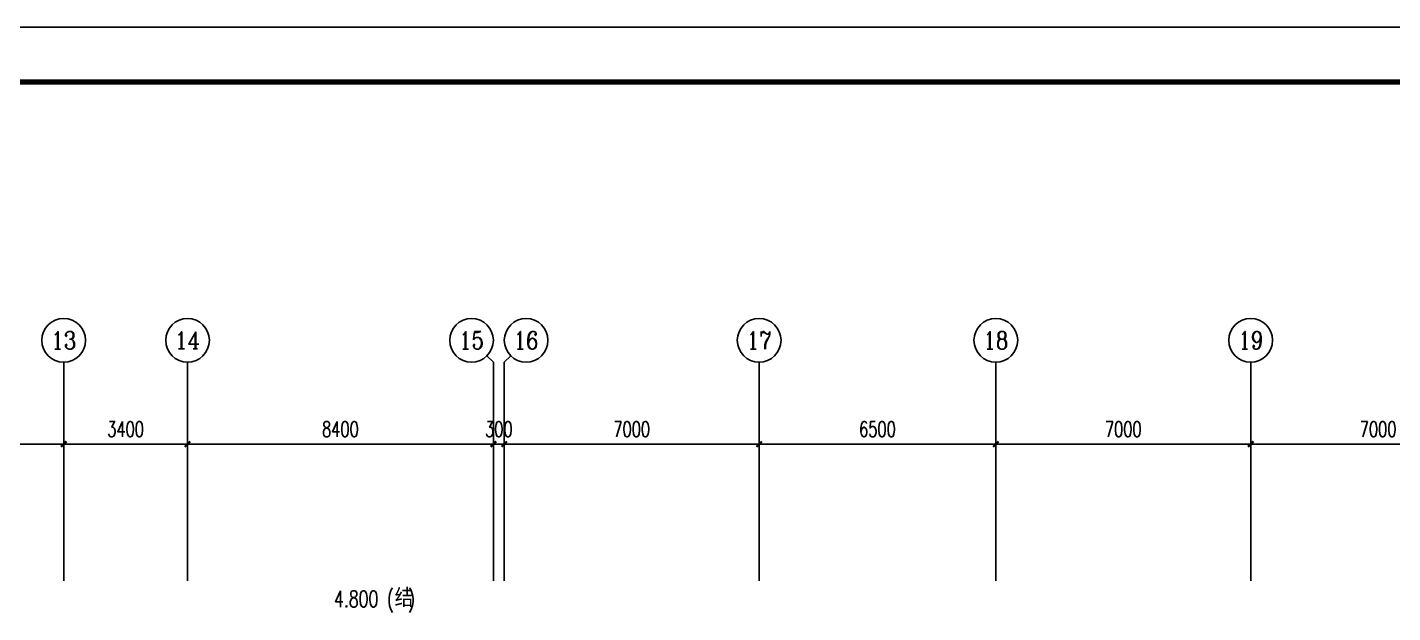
# Model space of a CAD drawing. Extents: x 0 to 302064749, y -59725395 to 1524223.
# Drawn here: x 2100608 to 2138108, y 1379354 to 1395423 of the extents above; entities that cross this region are included whole.
import ezdxf
from ezdxf.enums import TextEntityAlignment as Align

# ---------------------------------------------------------------- set-up
doc = ezdxf.new("R2010")
doc.units = 0
doc.header["$LTSCALE"] = 1000
for name, color, linetype in [('0-底图', 7, 'Continuous'), ('A-ANNO-TXT', 7, 'Continuous'), ('AXIS', 3, 'Continuous'), ('AXIS_TEXT', 7, 'Continuous'), ('BTTK', 7, 'Continuous'), ('PUB_TITLE', 4, 'Continuous')]:
    doc.layers.add(name, color=color, linetype=linetype)
doc.styles.add('_TCH_AXIS', font='COMPLEX', dxfattribs={"bigfont": 'GBCBIG'})
doc.styles.add('_TCH_DIM', font='SIMPLEX', dxfattribs={"width": 0.8, "height": 5, "bigfont": 'HZTXT'})
doc.styles.add('A_DIM_T3', font='simplex.shx', dxfattribs={"width": 0.7, "bigfont": 'gbcbig.shx'})
doc.styles.add('COMPLEX', font='COMPLEX')
doc.styles.add('HZ(TK)', font='geniso.shx', dxfattribs={"width": 0.9, "bigfont": 'hztxt.shx'})
doc.dimstyles.new('_TCH_ARCH&&150', dxfattribs={"dimtxt": 420, "dimasz": 150, "dimexe": 375, "dimexo": 450, "dimgap": 202.5, "dimtad": 1, "dimdec": 0, "dimzin": 0, "dimdsep": 46, "dimtxsty": 'A_DIM_T3', "dimblk": 'ARCHTICK', "dimcen": 0.09, "dimclrt": 7, "dimazin": 2, "dimtfac": 1, "dimtdec": 0, "dimtix": 1, "dimtmove": 2, "dimatfit": 3, "dimfxl": 150, "dimtolj": 1, "dimtzin": 0, "dimarcsym": 0})

# ---------------------------------------------------------------- blocks, each defined once
blk = doc.blocks.new('vhtemplate_2020年新竖式图框_A0')
at = {"layer": 'PUB_TITLE', "color": 7}
blk.add_lwpolyline([(0, 0), (1189, 0), (1189, 841), (0, 841)], close=True, dxfattribs=at)
at = {"layer": 'PUB_TITLE', "const_width": 1}
blk.add_lwpolyline([(25, 10), (1179, 10), (1179, 831), (25, 831)], close=True, dxfattribs=at)
at = {"layer": 'BTTK', "color": 4, "style": 'HZ(TK)', "width": 0.9}
for tag, p in [('合作单位', (1144, 743.5)), ('建设单位', (1144, 209.5)), ('工程名称', (1144, 176.5)), ('子项名称', (1154, 160)), ('图纸名称', (1144, 141))]:
    blk.add_attdef(tag, text='', height=3.5, dxfattribs=at).set_placement(p, align=Align.MIDDLE_CENTER)
for tag, p in [('注册证书号', (1156.5, 309.01)), ('注册印章号', (1156.5, 301.01)), ('设计号', (1154, 193)), ('图别', (1137.75, 34)), ('图号', (1170.25, 34)), ('版本号', (1137.75, 26)), ('日期', (1170.25, 26))]:
    blk.add_attdef(tag, text='', height=3.5, dxfattribs=at).set_placement(p, align=Align.MIDDLE)
blk = doc.blocks.new('_AXISO')
blk.add_circle((0, 0), 0.5)
at = {"layer": 'AXIS_TEXT', "style": 'COMPLEX', "width": 1.041667}
blk.add_attdef('A', text='', height=0.56, dxfattribs=at).set_placement((-0.25, -0.28), (0.25, -0.28), align=Align.FIT)
blk = doc.blocks.new('_ArchTick')
at = {"color": 0, "linetype": 'ByBlock', "const_width": 0.4}
blk.add_lwpolyline([(-0.5, -0.5), (0.5, 0.5)], dxfattribs=at)
blk = doc.blocks.new('*D866')
at = {"layer": 'AXIS', "color": 0, "lineweight": -2, "transparency": 16777216}
for p, q in [((1097211, -98243), (1097211, -94568)), ((1104211, -98243), (1104211, -94568)), ((1097211, -94943), (1104211, -94943))]:
    blk.add_line(p, q, dxfattribs=at)
at = {"layer": 'Defpoints', "color": 0, "transparency": 16777216}
for p in [(1104211, -94943), (1097211, -98693), (1104211, -98693)]:
    blk.add_point(p, dxfattribs=at)
at = {"layer": 'AXIS', "color": 0, "lineweight": -2, "transparency": 16777216, "xscale": 150, "yscale": 150, "zscale": 150, "rotation": 180}
blk.add_blockref('_ArchTick', (1097211, -94943), dxfattribs=at)
at = {"layer": 'AXIS', "color": 0, "lineweight": -2, "transparency": 16777216, "xscale": 150, "yscale": 150, "zscale": 150}
blk.add_blockref('_ArchTick', (1104211, -94943), dxfattribs=at)
at = {"layer": 'AXIS', "color": 7, "transparency": 16777216, "insert": (1100711, -94531), "char_height": 420, "attachment_point": 5, "style": 'A_DIM_T3'}
blk.add_mtext('\\A1;7000', dxfattribs=at)
blk = doc.blocks.new('*D867')
at = {"layer": 'AXIS', "color": 0, "lineweight": -2, "transparency": 16777216}
for p, q in [((1104211, -98243), (1104211, -94568)), ((1107611, -98243), (1107611, -94568)), ((1104211, -94943), (1107611, -94943))]:
    blk.add_line(p, q, dxfattribs=at)
at = {"layer": 'Defpoints', "color": 0, "transparency": 16777216}
for p in [(1107611, -94943), (1104211, -98693), (1107611, -98693)]:
    blk.add_point(p, dxfattribs=at)
at = {"layer": 'AXIS', "color": 0, "lineweight": -2, "transparency": 16777216, "xscale": 150, "yscale": 150, "zscale": 150, "rotation": 180}
blk.add_blockref('_ArchTick', (1104211, -94943), dxfattribs=at)
at = {"layer": 'AXIS', "color": 0, "lineweight": -2, "transparency": 16777216, "xscale": 150, "yscale": 150, "zscale": 150}
blk.add_blockref('_ArchTick', (1107611, -94943), dxfattribs=at)
at = {"layer": 'AXIS', "color": 7, "transparency": 16777216, "insert": (1105911, -94531), "char_height": 420, "attachment_point": 5, "style": 'A_DIM_T3'}
blk.add_mtext('\\A1;3400', dxfattribs=at)
blk = doc.blocks.new('*D868')
at = {"layer": 'AXIS', "color": 0, "lineweight": -2, "transparency": 16777216}
for p, q in [((1107611, -98243), (1107611, -94568)), ((1116011, -98243), (1116011, -94568)), ((1107611, -94943), (1116011, -94943))]:
    blk.add_line(p, q, dxfattribs=at)
at = {"layer": 'Defpoints', "color": 0, "transparency": 16777216}
for p in [(1116011, -94943), (1107611, -98693), (1116011, -98693)]:
    blk.add_point(p, dxfattribs=at)
at = {"layer": 'AXIS', "color": 0, "lineweight": -2, "transparency": 16777216, "xscale": 150, "yscale": 150, "zscale": 150, "rotation": 180}
blk.add_blockref('_ArchTick', (1107611, -94943), dxfattribs=at)
at = {"layer": 'AXIS', "color": 0, "lineweight": -2, "transparency": 16777216, "xscale": 150, "yscale": 150, "zscale": 150}
blk.add_blockref('_ArchTick', (1116011, -94943), dxfattribs=at)
at = {"layer": 'AXIS', "color": 7, "transparency": 16777216, "insert": (1111811, -94531), "char_height": 420, "attachment_point": 5, "style": 'A_DIM_T3'}
blk.add_mtext('\\A1;8400', dxfattribs=at)
blk = doc.blocks.new('*D869')
at = {"layer": 'AXIS', "color": 0, "lineweight": -2, "transparency": 16777216}
for p, q in [((1116011, -98243), (1116011, -94568)), ((1116311, -98243), (1116311, -94568)), ((1116011, -94943), (1115861, -94943)), ((1116011, -94943), (1116311, -94943)), ((1116311, -94943), (1116461, -94943))]:
    blk.add_line(p, q, dxfattribs=at)
at = {"layer": 'Defpoints', "color": 0, "transparency": 16777216}
for p in [(1116311, -94943), (1116011, -98693), (1116311, -98693)]:
    blk.add_point(p, dxfattribs=at)
at = {"layer": 'AXIS', "color": 0, "lineweight": -2, "transparency": 16777216, "xscale": 150, "yscale": 150, "zscale": 150}
blk.add_blockref('_ArchTick', (1116011, -94943), dxfattribs=at)
at = {"layer": 'AXIS', "color": 0, "lineweight": -2, "transparency": 16777216, "xscale": 150, "yscale": 150, "zscale": 150, "rotation": 180}
blk.add_blockref('_ArchTick', (1116311, -94943), dxfattribs=at)
at = {"layer": 'AXIS', "color": 7, "transparency": 16777216, "insert": (1116161, -94531), "char_height": 420, "attachment_point": 5, "style": 'A_DIM_T3'}
blk.add_mtext('\\A1;300', dxfattribs=at)
blk = doc.blocks.new('*D870')
at = {"layer": 'AXIS', "color": 0, "lineweight": -2, "transparency": 16777216}
for p, q in [((1116311, -98243), (1116311, -94568)), ((1123311, -98243), (1123311, -94568)), ((1116311, -94943), (1123311, -94943))]:
    blk.add_line(p, q, dxfattribs=at)
at = {"layer": 'Defpoints', "color": 0, "transparency": 16777216}
for p in [(1123311, -94943), (1116311, -98693), (1123311, -98693)]:
    blk.add_point(p, dxfattribs=at)
at = {"layer": 'AXIS', "color": 0, "lineweight": -2, "transparency": 16777216, "xscale": 150, "yscale": 150, "zscale": 150, "rotation": 180}
blk.add_blockref('_ArchTick', (1116311, -94943), dxfattribs=at)
at = {"layer": 'AXIS', "color": 0, "lineweight": -2, "transparency": 16777216, "xscale": 150, "yscale": 150, "zscale": 150}
blk.add_blockref('_ArchTick', (1123311, -94943), dxfattribs=at)
at = {"layer": 'AXIS', "color": 7, "transparency": 16777216, "insert": (1119811, -94531), "char_height": 420, "attachment_point": 5, "style": 'A_DIM_T3'}
blk.add_mtext('\\A1;7000', dxfattribs=at)
blk = doc.blocks.new('*D871')
at = {"layer": 'AXIS', "color": 0, "lineweight": -2, "transparency": 16777216}
for p, q in [((1123311, -98243), (1123311, -94568)), ((1129811, -98243), (1129811, -94568)), ((1123311, -94943), (1129811, -94943))]:
    blk.add_line(p, q, dxfattribs=at)
at = {"layer": 'Defpoints', "color": 0, "transparency": 16777216}
for p in [(1129811, -94943), (1123311, -98693), (1129811, -98693)]:
    blk.add_point(p, dxfattribs=at)
at = {"layer": 'AXIS', "color": 0, "lineweight": -2, "transparency": 16777216, "xscale": 150, "yscale": 150, "zscale": 150, "rotation": 180}
blk.add_blockref('_ArchTick', (1123311, -94943), dxfattribs=at)
at = {"layer": 'AXIS', "color": 0, "lineweight": -2, "transparency": 16777216, "xscale": 150, "yscale": 150, "zscale": 150}
blk.add_blockref('_ArchTick', (1129811, -94943), dxfattribs=at)
at = {"layer": 'AXIS', "color": 7, "transparency": 16777216, "insert": (1126561, -94531), "char_height": 420, "attachment_point": 5, "style": 'A_DIM_T3'}
blk.add_mtext('\\A1;6500', dxfattribs=at)
blk = doc.blocks.new('*D872')
at = {"layer": 'AXIS', "color": 0, "lineweight": -2, "transparency": 16777216}
for p, q in [((1129811, -98243), (1129811, -94568)), ((1136811, -98243), (1136811, -94568)), ((1129811, -94943), (1136811, -94943))]:
    blk.add_line(p, q, dxfattribs=at)
at = {"layer": 'Defpoints', "color": 0, "transparency": 16777216}
for p in [(1136811, -94943), (1129811, -98693), (1136811, -98693)]:
    blk.add_point(p, dxfattribs=at)
at = {"layer": 'AXIS', "color": 0, "lineweight": -2, "transparency": 16777216, "xscale": 150, "yscale": 150, "zscale": 150, "rotation": 180}
blk.add_blockref('_ArchTick', (1129811, -94943), dxfattribs=at)
at = {"layer": 'AXIS', "color": 0, "lineweight": -2, "transparency": 16777216, "xscale": 150, "yscale": 150, "zscale": 150}
blk.add_blockref('_ArchTick', (1136811, -94943), dxfattribs=at)
at = {"layer": 'AXIS', "color": 7, "transparency": 16777216, "insert": (1133311, -94531), "char_height": 420, "attachment_point": 5, "style": 'A_DIM_T3'}
blk.add_mtext('\\A1;7000', dxfattribs=at)
blk = doc.blocks.new('*D873')
at = {"layer": 'AXIS', "color": 0, "lineweight": -2, "transparency": 16777216}
for p, q in [((1136811, -98243), (1136811, -94568)), ((1143811, -98243), (1143811, -94568)), ((1136811, -94943), (1143811, -94943))]:
    blk.add_line(p, q, dxfattribs=at)
at = {"layer": 'Defpoints', "color": 0, "transparency": 16777216}
for p in [(1143811, -94943), (1136811, -98693), (1143811, -98693)]:
    blk.add_point(p, dxfattribs=at)
at = {"layer": 'AXIS', "color": 0, "lineweight": -2, "transparency": 16777216, "xscale": 150, "yscale": 150, "zscale": 150, "rotation": 180}
blk.add_blockref('_ArchTick', (1136811, -94943), dxfattribs=at)
at = {"layer": 'AXIS', "color": 0, "lineweight": -2, "transparency": 16777216, "xscale": 150, "yscale": 150, "zscale": 150}
blk.add_blockref('_ArchTick', (1143811, -94943), dxfattribs=at)
at = {"layer": 'AXIS', "color": 7, "transparency": 16777216, "insert": (1140311, -94531), "char_height": 420, "attachment_point": 5, "style": 'A_DIM_T3'}
blk.add_mtext('\\A1;7000', dxfattribs=at)
blk = doc.blocks.new('jgfjh')
at = {"layer": 'AXIS'}
for p, q in [((1115835.6, -92517.7), (1116011.3, -92693.4)), ((1116487, -92517.7), (1116311.3, -92693.4)), ((1104211.3, -98693.4), (1104211.3, -92693.4)), ((1107611.3, -98693.4), (1107611.3, -92693.4)), ((1116011.3, -98693.4), (1116011.3, -92693.4)), ((1116311.3, -98693.4), (1116311.3, -92693.4)), ((1123311.3, -98693.4), (1123311.3, -92693.4)), ((1129811.3, -98693.4), (1129811.3, -92693.4)), ((1136811.3, -98693.4), (1136811.3, -92693.4))]:
    blk.add_line(p, q, dxfattribs=at)
ref = blk.add_blockref('_AXISO', (1104211.3, -92093.4), dxfattribs=dict(at, xscale=1200, yscale=1200, zscale=1200))
ref.add_attrib('A', '13', dxfattribs={"layer": 'AXIS_TEXT', "height": 481.71, "style": '_TCH_AXIS', "width": 1.034483}).set_placement((1103867.2, -92334.3), (1104555.4, -92334.3), align=Align.FIT)
ref = blk.add_blockref('_AXISO', (1107611.3, -92093.4), dxfattribs=dict(at, xscale=1200, yscale=1200, zscale=1200))
ref.add_attrib('A', '14', dxfattribs={"layer": 'AXIS_TEXT', "height": 471.11, "style": '_TCH_AXIS'}).set_placement((1107263.6, -92329), (1107959, -92329), align=Align.FIT)
ref = blk.add_blockref('_AXISO', (1115411.3, -92093.4), dxfattribs=dict(at, xscale=1200, yscale=1200, zscale=1200))
ref.add_attrib('A', '15', dxfattribs={"layer": 'AXIS_TEXT', "height": 481.71, "style": '_TCH_AXIS', "width": 1.034483}).set_placement((1115067.2, -92334.3), (1115755.4, -92334.3), align=Align.FIT)
ref = blk.add_blockref('_AXISO', (1116911.3, -92093.4), dxfattribs=dict(at, xscale=1200, yscale=1200, zscale=1200))
ref.add_attrib('A', '16', dxfattribs={"layer": 'AXIS_TEXT', "height": 492.67, "style": '_TCH_AXIS'}).set_placement((1116571.1, -92339.7), (1117251.5, -92339.7), align=Align.FIT)
ref = blk.add_blockref('_AXISO', (1123311.3, -92093.4), dxfattribs=dict(at, xscale=1200, yscale=1200, zscale=1200))
ref.add_attrib('A', '17', dxfattribs={"layer": 'AXIS_TEXT', "height": 481.71, "style": '_TCH_AXIS', "width": 1.034483}).set_placement((1122967.2, -92334.3), (1123655.4, -92334.3), align=Align.FIT)
ref = blk.add_blockref('_AXISO', (1129811.3, -92093.4), dxfattribs=dict(at, xscale=1200, yscale=1200, zscale=1200))
ref.add_attrib('A', '18', dxfattribs={"layer": 'AXIS_TEXT', "height": 481.71, "style": '_TCH_AXIS', "width": 1.034483}).set_placement((1129467.2, -92334.3), (1130155.4, -92334.3), align=Align.FIT)
ref = blk.add_blockref('_AXISO', (1136811.3, -92093.4), dxfattribs=dict(at, xscale=1200, yscale=1200, zscale=1200))
ref.add_attrib('A', '19', dxfattribs={"layer": 'AXIS_TEXT', "height": 492.67, "style": '_TCH_AXIS'}).set_placement((1136471.1, -92339.7), (1137151.5, -92339.7), align=Align.FIT)
at = {"layer": 'A-ANNO-TXT', "style": '_TCH_DIM', "width": 0.705882}
for s, height, p in [('4.800', 446.25, (1111636.4, -99416.1)), ('(', 446.2, (1113091.4, -99416.1)), (')', 446.2, (1113670, -99416.1))]:
    blk.add_text(s, height=height, dxfattribs=at).set_placement(p)
at = {"layer": 'A-ANNO-TXT', "style": '_TCH_DIM'}
blk.add_text('结', height=506.4, dxfattribs=at).set_placement((1113301.4, -99416.1))
at = {"layer": 'AXIS'}
for p1, p2, picture, middle in [((1097211.3, -98693.4), (1104211.3, -98693.4), '*D866', (1100711.3, -94530.9)), ((1104211.3, -98693.4), (1107611.3, -98693.4), '*D867', (1105911.3, -94530.9)), ((1107611.3, -98693.4), (1116011.3, -98693.4), '*D868', (1111811.3, -94530.9)), ((1116011.3, -98693.4), (1116311.3, -98693.4), '*D869', (1116161.3, -94530.9)), ((1116311.3, -98693.4), (1123311.3, -98693.4), '*D870', (1119811.3, -94530.9)), ((1123311.3, -98693.4), (1129811.3, -98693.4), '*D871', (1126561.3, -94530.9)), ((1129811.3, -98693.4), (1136811.3, -98693.4), '*D872', (1133311.3, -94530.9)), ((1136811.3, -98693.4), (1143811.3, -98693.4), '*D873', (1140311.3, -94530.9))]:
    dim = blk.add_aligned_dim(p1=p1, p2=p2, distance=3750, dimstyle='_TCH_ARCH&&150', dxfattribs=at)
    dim.commit()
    dim.dimension.update_dxf_attribs({"geometry": picture, "text_midpoint": middle})

msp = doc.modelspace()

# ---------------------------------------------------------------- block references
at = {"layer": '0-底图', "xscale": 150, "yscale": 150, "zscale": 150}
msp.add_blockref('vhtemplate_2020年新竖式图框_A0', (2031892, 1269273), dxfattribs=at)
at = {"layer": '0-底图'}
msp.add_blockref('jgfjh', (997397, 1478924), dxfattribs=at)

doc.saveas('drawing.dxf')
